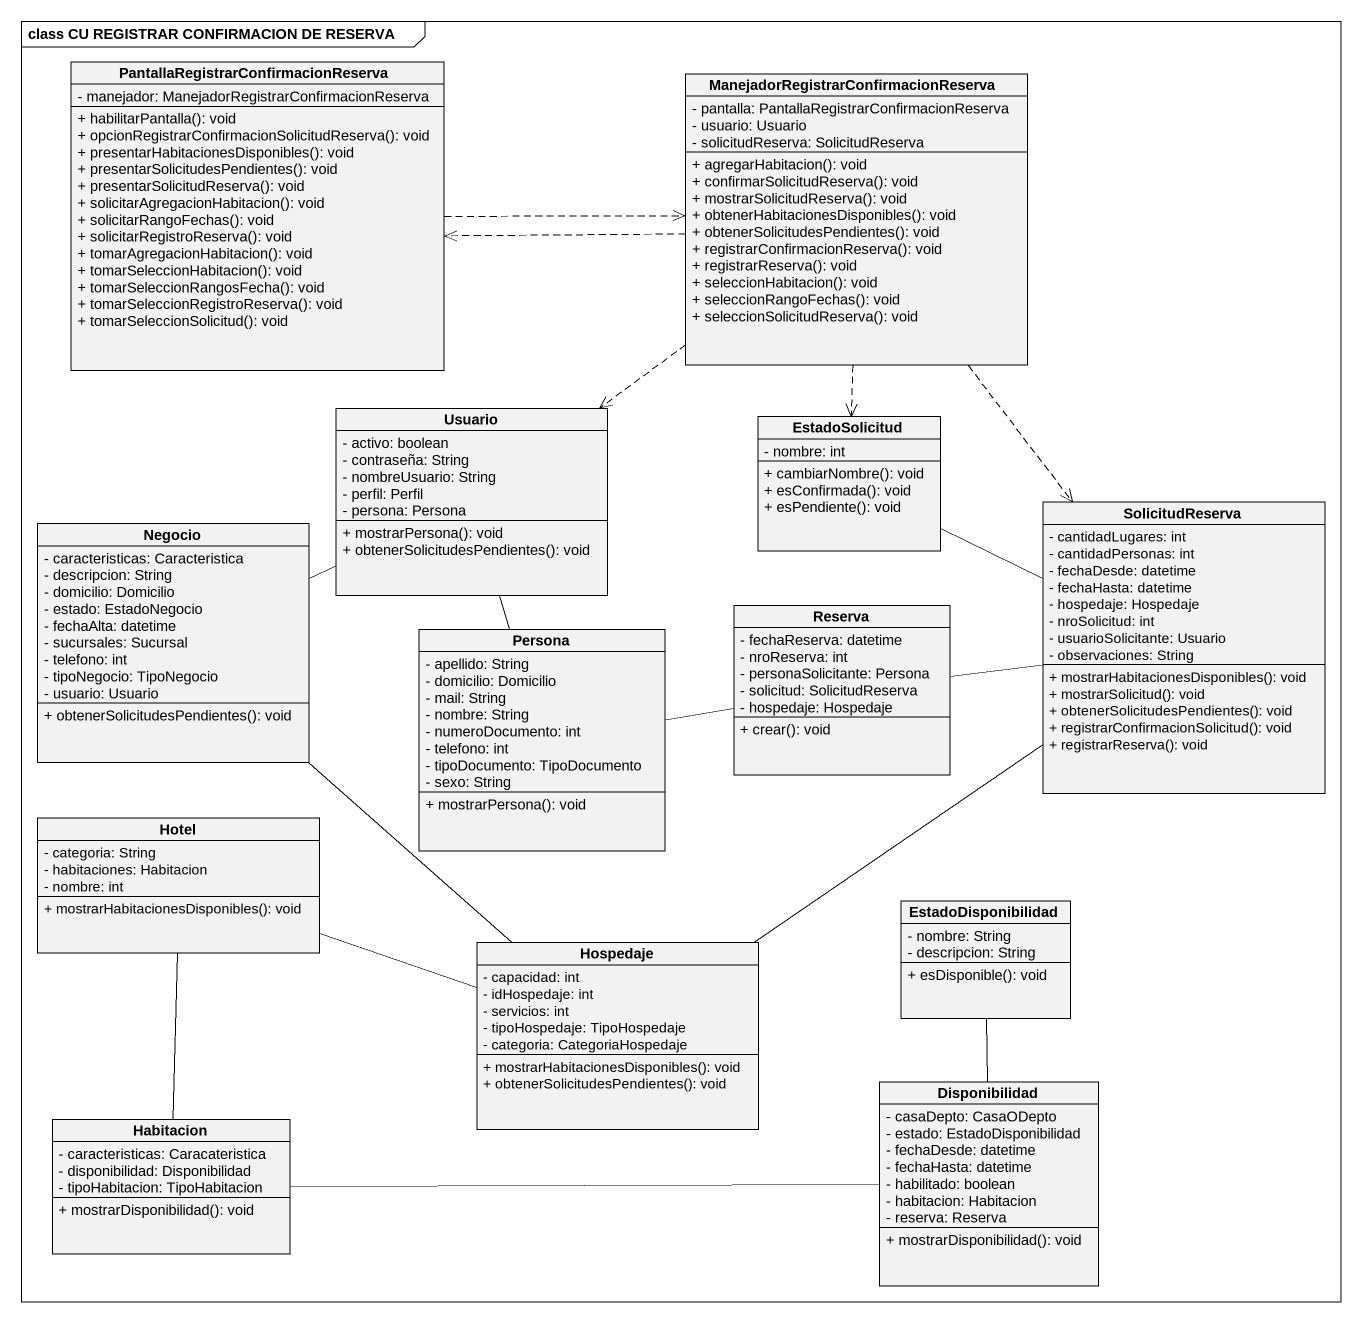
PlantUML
@startuml
mainframe class CU REGISTRAR CONFIRMACION DE RESERVA
hide circle
hide empty members
skinparam classAttributeIconSize 0
class "PantallaRegistrarConfirmacionReserva" as PantallaRegistrarConfirmacio {
  - manejador: ManejadorRegistrarConfirmacionReserva
  + habilitarPantalla(): void
  + opcionRegistrarConfirmacionSolicitudReserva(): void
  + presentarHabitacionesDisponibles(): void
  + presentarSolicitudesPendientes(): void
  + presentarSolicitudReserva(): void
  + solicitarAgregacionHabitacion(): void
  + solicitarRangoFechas(): void
  + solicitarRegistroReserva(): void
  + tomarAgregacionHabitacion(): void
  + tomarSeleccionHabitacion(): void
  + tomarSeleccionRangosFecha(): void
  + tomarSeleccionRegistroReserva(): void
  + tomarSeleccionSolicitud(): void
}
class "ManejadorRegistrarConfirmacionReserva" as ManejadorRegistrarConfirmaci {
  - pantalla: PantallaRegistrarConfirmacionReserva
  - usuario: Usuario
  - solicitudReserva: SolicitudReserva
  + agregarHabitacion(): void
  + confirmarSolicitudReserva(): void
  + mostrarSolicitudReserva(): void
  + obtenerHabitacionesDisponibles(): void
  + obtenerSolicitudesPendientes(): void
  + registrarConfirmacionReserva(): void
  + registrarReserva(): void
  + seleccionHabitacion(): void
  + seleccionRangoFechas(): void
  + seleccionSolicitudReserva(): void
}
class Usuario {
  - activo: boolean
  - contraseña: String
  - nombreUsuario: String
  - perfil: Perfil
  - persona: Persona
  + mostrarPersona(): void
  + obtenerSolicitudesPendientes(): void
}
class EstadoSolicitud {
  - nombre: int
  + cambiarNombre(): void
  + esConfirmada(): void
  + esPendiente(): void
}
class Negocio {
  - caracteristicas: Caracteristica
  - descripcion: String
  - domicilio: Domicilio
  - estado: EstadoNegocio
  - fechaAlta: datetime
  - sucursales: Sucursal
  - telefono: int
  - tipoNegocio: TipoNegocio
  - usuario: Usuario
  + obtenerSolicitudesPendientes(): void
}
class SolicitudReserva {
  - cantidadLugares: int
  - cantidadPersonas: int
  - fechaDesde: datetime
  - fechaHasta: datetime
  - hospedaje: Hospedaje
  - nroSolicitud: int
  - usuarioSolicitante: Usuario
  - observaciones: String
  + mostrarHabitacionesDisponibles(): void
  + mostrarSolicitud(): void
  + obtenerSolicitudesPendientes(): void
  + registrarConfirmacionSolicitud(): void
  + registrarReserva(): void
}
class Reserva {
  - fechaReserva: datetime
  - nroReserva: int
  - personaSolicitante: Persona
  - solicitud: SolicitudReserva
  - hospedaje: Hospedaje
  + crear(): void
}
class Persona {
  - apellido: String
  - domicilio: Domicilio
  - mail: String
  - nombre: String
  - numeroDocumento: int
  - telefono: int
  - tipoDocumento: TipoDocumento
  - sexo: String
  + mostrarPersona(): void
}
class Hotel {
  - categoria: String
  - habitaciones: Habitacion
  - nombre: int
  + mostrarHabitacionesDisponibles(): void
}
class EstadoDisponibilidad {
  - nombre: String
  - descripcion: String
  + esDisponible(): void
}
class Hospedaje {
  - capacidad: int
  - idHospedaje: int
  - servicios: int
  - tipoHospedaje: TipoHospedaje
  - categoria: CategoriaHospedaje
  + mostrarHabitacionesDisponibles(): void
  + obtenerSolicitudesPendientes(): void
}
class Disponibilidad {
  - casaDepto: CasaODepto
  - estado: EstadoDisponibilidad
  - fechaDesde: datetime
  - fechaHasta: datetime
  - habilitado: boolean
  - habitacion: Habitacion
  - reserva: Reserva
  + mostrarDisponibilidad(): void
}
class Habitacion {
  - caracteristicas: Caracateristica
  - disponibilidad: Disponibilidad
  - tipoHabitacion: TipoHabitacion
  + mostrarDisponibilidad(): void
}
PantallaRegistrarConfirmacio .right.> ManejadorRegistrarConfirmaci
ManejadorRegistrarConfirmaci .left.> PantallaRegistrarConfirmacio
ManejadorRegistrarConfirmaci ..> Usuario
ManejadorRegistrarConfirmaci ..> EstadoSolicitud
ManejadorRegistrarConfirmaci ..> SolicitudReserva
Usuario -left- Negocio
Usuario -- Persona
Negocio -- Hospedaje
SolicitudReserva -left- EstadoSolicitud
SolicitudReserva -left- Reserva
Persona -right- Reserva
Hotel -- Habitacion
Hospedaje -up- SolicitudReserva
Hospedaje -left- Hotel
Disponibilidad -up- EstadoDisponibilidad
Habitacion -right- Disponibilidad
@enduml
